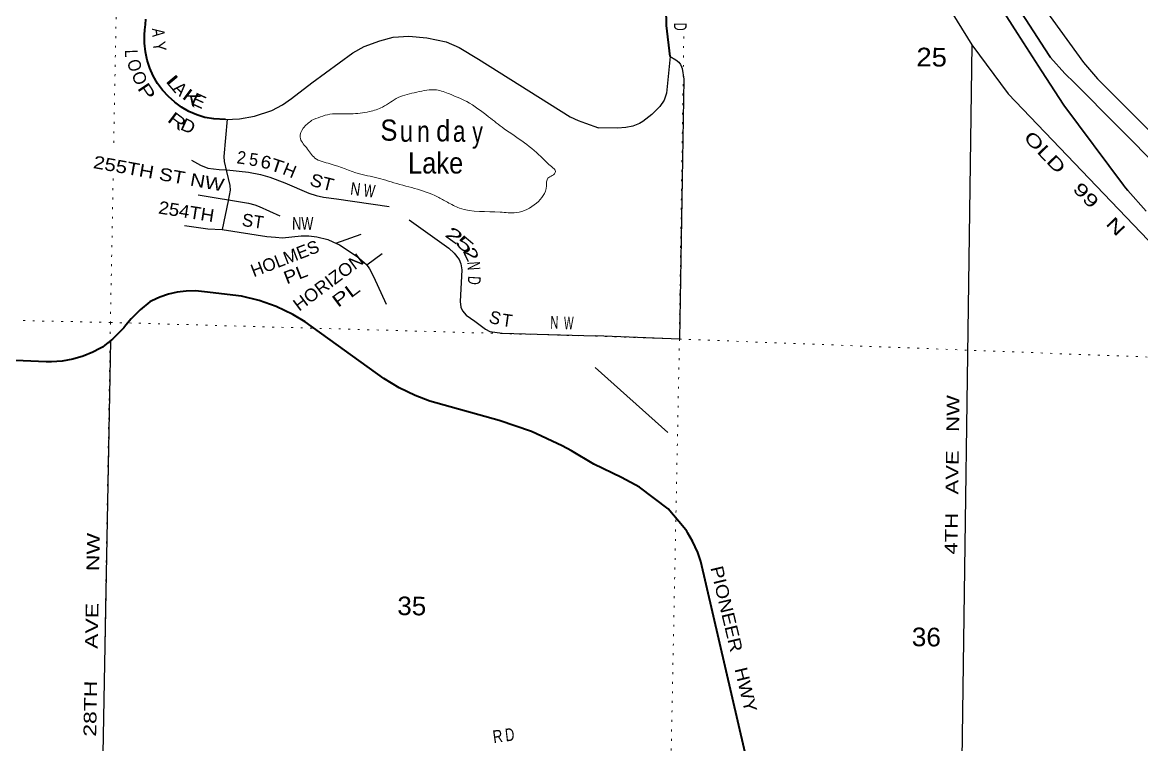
# Model space of a CAD drawing. Header units: feet. Extents: x -493433 to -244333, y 184684 to 373072.
# Drawn here: x -312541 to -301954, y 264391 to 271217 of the extents above; entities that cross this region are included whole.
import ezdxf
from ezdxf.enums import TextEntityAlignment as Align

# ---------------------------------------------------------------- set-up
doc = ezdxf.new("R2010")
doc.units = ezdxf.units.FT
doc.header["$LTSCALE"] = 60
doc.linetypes.add('DOTTED', pattern=[1.5, 0.3, -1.2])
for name, color, linetype, lineweight in [('18', 7, 'Continuous', 35), ('26', 7, 'Continuous', 40), ('27', 7, 'Continuous', 13), ('29', 7, 'Continuous', 25), ('30', 7, 'Continuous', 13), ('39', 7, 'Continuous', 13), ('41', 7, 'Continuous', 13), ('7', 7, 'DOTTED', 13)]:
    doc.layers.add(name, color=color, linetype=linetype, lineweight=lineweight)

msp = doc.modelspace()

# ---------------------------------------------------------------- linework, layer by layer
at = {"layer": '18'}
for points in [[(-298951.79, 264773.43), (-299341.37, 266373.35), (-299351.53, 266402.43), (-299369.44, 266476.63), (-299511.98, 266941.68), (-299702.36, 267389.29), (-299938.48, 267814.54), (-300217.76, 268212.78), (-300537.13, 268579.65), (-302587.69, 270645.29), (-302679.96, 270732.68), (-302816.43, 270885.86), (-302829.4, 270904.33), (-303946.2, 272628.4), (-304079.7, 272852.38)], [(-301909.95, 269433.2), (-302083.6, 269628.23), (-302105.92, 269653.29), (-302124.61, 269678.23), (-302691.21, 270434.27), (-302901.46, 270759.56), (-303127.58, 271111.27), (-304006.21, 272481.49)]]:
    msp.add_lwpolyline(points, dxfattribs=at)
at = {"layer": '26'}
for points in [[(-306414.62, 270893.19), (-306412.59, 270895.19), (-306448.33, 271188.39), (-306450.92, 271354.04), (-306442.19, 271400.06), (-306421.94, 271440.63), (-306334.31, 271548.92), (-306200.08, 271685.07), (-306110.27, 271811.52), (-306073.27, 271894.01), (-306029.69, 272037.03), (-305988.23, 272398.21), (-306026.29, 273119.64), (-306030.7, 273307.52), (-306036.8, 273419.78), (-306041.49, 273464.34), (-306065.18, 273513.86), (-306108.37, 273584.62)], [(-310620.45, 270299.48), (-310730.24, 270305.91), (-310814.49, 270318.76), (-310891.16, 270343.34), (-310964.85, 270375.79), (-311034.74, 270415.77), (-311100.06, 270462.84), (-311160.11, 270516.47), (-311214.22, 270576.09), (-311261.81, 270641.04), (-311302.35, 270710.6), (-311335.39, 270784.03), (-311360.57, 270860.5), (-311377.63, 270939.19), (-311386.36, 271019.23), (-311386.69, 271099.74), (-311382.86, 271147.67), (-311375.52, 271196.85), (-311373.36, 271246.53)], [(-307135.6, 267040.32), (-307346.64, 267167.52), (-307435.11, 267215.96), (-307726.7, 267350.44), (-308030.75, 267453.7), (-308685.45, 267638.12), (-308826.52, 267689.88), (-308977.89, 267763.15), (-309120.78, 267851.84), (-309866.46, 268386.56), (-309984.2, 268457.35), (-310139.6, 268531.88), (-310301.93, 268589.75), (-310469.42, 268630.34), (-310819.07, 268671.03), (-310904.42, 268678.77), (-310990.1, 268677.54), (-311075.19, 268667.35), (-311158.75, 268648.33), (-311239.86, 268620.68), (-311317.64, 268584.71), (-311334.46, 268575.58), (-311426.62, 268500.84), (-311510.46, 268416.87), (-311561.12, 268354.56), (-311581.38, 268329.64), (-311604.87, 268304.56), (-311686.87, 268224.54), (-311759.46, 268167.21), (-311784.5, 268147.44), (-311809.46, 268134.07), (-311873.51, 268099.76), (-311967.06, 268061.62), (-312064.08, 268033.48), (-312163.51, 268015.62), (-312264.26, 268008.26), (-312315.25, 268008.56), (-313772.22, 268073.09)], [(-305594.59, 263837.35), (-306122.05, 266121.05), (-306152.84, 266208.4), (-306201.58, 266313.84), (-306246.17, 266388.62), (-306257.45, 266407.54), (-306281.89, 266438.62), (-306432.28, 266619.31), (-306704.26, 266825.98), (-306872.65, 266914.46), (-307135.6, 267040.32)]]:
    msp.add_lwpolyline(points, dxfattribs=at)
at = {"layer": '29'}
for p, q in [((-309576.3, 269131.91), (-309334.84, 269216.57)), ((-309282.31, 268925.23), (-309138.54, 269033.07)), ((-307123.03, 267954.6), (-306435.02, 267342.2))]:
    msp.add_line(p, q, dxfattribs=at)
for points in [[(-306221.45, 275259.24), (-305285.32, 273825.96), (-305269.22, 273797.63), (-305263.16, 273756.34), (-305260.01, 273680.36), (-305257.19, 273510.94), (-305249.1, 273451.44), (-305231.71, 273403.58), (-305211.62, 273377.1), (-305107.06, 273290.68), (-304948.84, 273181.19), (-304917.55, 273154.96), (-304882.39, 273120.96), (-304842.53, 273072.87), (-304782.31, 272980.82), (-303561.28, 271004.69)], [(-303465.3, 272166.55), (-302502.57, 270837.92), (-302371.42, 270684), (-300990.75, 269302.58)], [(-310620.45, 270299.48), (-310486.8, 270305.39), (-310344.38, 270329.96), (-310182.32, 270384.01), (-310079.19, 270438.05), (-309995.7, 270497.01), (-309804.17, 270644.41), (-309416.2, 270929.37), (-309308.16, 270988.33), (-309160.83, 271042.38), (-309033.14, 271076.77), (-308885.81, 271086.59), (-308713.92, 271071.85), (-308532.22, 271032.55), (-308409.44, 270978.5), (-308227.73, 270870.41), (-307358.48, 270325.05), (-307284.82, 270290.66), (-307216.06, 270266.09), (-307091.86, 270220.36)], [(-303561.28, 271004.69), (-303669.42, 263122.44), (-303674.97, 263099.82), (-303696.07, 263069.33), (-303739.37, 263024.79), (-303927, 262864.96)], [(-303561.28, 271004.69), (-303217.38, 270541.27), (-300499.91, 267703.52)], [(-306412.59, 270895.19), (-306360.32, 270864.48), (-306330.99, 270841.54), (-306315.77, 270817.57), (-306301.71, 270780.04), (-306285.3, 270679.19), (-306325.74, 268223.88), (-307118.91, 268254.09)], [(-306412.59, 270895.19), (-306446.86, 270548.44), (-306470.5, 270482.18), (-306512.7, 270421.2), (-306586.89, 270347.11), (-306672.1, 270281.49), (-306704.93, 270260.38), (-306767.26, 270237.18), (-306831.54, 270224.19), (-306911.24, 270217.15), (-307091.86, 270220.36)], [(-310604.05, 270301.49), (-310634.13, 269949.19), (-310631.68, 269903.74), (-310609.58, 269806.71), (-310580.11, 269674.05), (-310575.2, 269631.05), (-310594.84, 269531.57), (-310650.67, 269260.5)], [(-310939.78, 269914.47), (-310857.59, 269866.89), (-310786.38, 269839.86), (-310680.79, 269827.58), (-310607.12, 269822.67), (-310403.32, 269800.56), (-310287.91, 269778.45), (-310199.51, 269753.88), (-310059.54, 269702.29), (-309831.18, 269601.57), (-309762.43, 269579.46), (-309693.67, 269564.72), (-309568.44, 269549.99), (-309072.29, 269478.31)], [(-310877.97, 269586.76), (-310403.32, 269508.22), (-310341.93, 269493.48), (-310300.18, 269476.29), (-310104.99, 269388.75)], [(-308882.62, 269350.56), (-308505.88, 269081.94), (-308456.09, 269035.32), (-308409.44, 268977.59), (-308394.7, 268934.6), (-308382.72, 268878.36), (-308399.62, 268579.62), (-308392.25, 268526.81), (-308377.51, 268489.96), (-308343.44, 268451.45), (-308259.96, 268392.5), (-308161.43, 268318), (-308119.69, 268294.66), (-308001.83, 268279.92), (-307118.91, 268254.09)], [(-311006.77, 269297.48), (-310786.37, 269265.01), (-310650.67, 269260.5), (-310228.97, 269193.77), (-310145.49, 269186.4), (-310081.64, 269181.48), (-309904.85, 269198.68), (-309831.18, 269198.68), (-309755.06, 269188.85), (-309651.93, 269164.29), (-309602.82, 269144.64), (-309541.43, 269115.16), (-309374.46, 269004.61), (-309286.06, 268928.46), (-309256.59, 268889.15), (-309219.76, 268815.45), (-309098.84, 268553.23)], [(-311708.68, 268208.88), (-311801.09, 263118.82), (-311794.22, 262880.3), (-311789.72, 262720.03)]]:
    msp.add_lwpolyline(points, dxfattribs=at)
at = {"layer": '39'}
msp.add_spline([(-309807.73, 270289), (-309633.06, 270348.65), (-309432.82, 270352.91), (-309258.14, 270374.21), (-309134.59, 270416.81), (-308985.48, 270506.28), (-308810.8, 270557.4), (-308623.35, 270578.71), (-308499.79, 270540.36), (-308337.9, 270467.94), (-308131.06, 270325.93), (-307984.29, 270212.31), (-307792.57, 270080.24), (-307617.89, 269931.13), (-307536.95, 269854.44), (-307498.6, 269807.58), (-307528.43, 269769.23), (-307571.03, 269743.67), (-307583.81, 269671.24), (-307677.54, 269509.35), (-307869.26, 269419.88), (-308022.63, 269424.14), (-308406.07, 269462.49), (-308521.1, 269517.87), (-308614.82, 269569), (-309053.64, 269709.59), (-309151.63, 269739.41), (-309351.87, 269786.27), (-309628.8, 269880), (-309773.65, 269935.39), (-309854.6, 270033.38), (-309914.24, 270131.37), (-309884.42, 270216.57), (-309804.77, 270290.05)], degree=3, dxfattribs=at)
at = {"layer": '7'}
for p, q in [((-311610.06, 273695.98), (-311677.76, 270013.84)), ((-306285.1, 271083.58), (-306327.45, 268227.5)), ((-311682.78, 269740.79), (-311707.78, 268381.11)), ((-314242.67, 268434.32), (-311707.78, 268381.11)), ((-311707.78, 268381.11), (-311801.22, 263101.1)), ((-311707.78, 268381.11), (-307118.94, 268251.57)), ((-307118.94, 268251.57), (-306327.43, 268223.03)), ((-306325.74, 268223.88), (-306405.1, 264258.05)), ((-306325.74, 268223.88), (-301015.49, 268020.48))]:
    msp.add_line(p, q, dxfattribs=at)

# ---------------------------------------------------------------- texts
at = {"layer": '27'}
for s, rotation, width, p in [('A', 271.61, 0.75, (-311313.61, 271118.88)), ('D', 270.896, 0.65, (-306377.25, 271175.51)), ('Y', 278.012, 0.85, (-311303.25, 270981.85)), ('L', 271.61, 0.8, (-311569.99, 270921.17)), ('O', 284.413, 0.9, (-311537.31, 270795.89)), ('L', 310.02, 1.85, (-311141.44, 270600.02)), ('P', 303.618, 1.45, (-311415.2, 270530.71)), ('K', 322.823, 1.5, (-310975.48, 270457.34)), ('E', 335.627, 1.2, (-310896.35, 270422.18)), ('R', 322.823, 1.45, (-311111.9, 270235.87)), ('D', 335.627, 1.1, (-310997.45, 270182.55))]:
    msp.add_text(s, height=120, rotation=rotation, dxfattribs=dict(at, width=width)).set_placement(p, align=Align.CENTER)
for s, rotation, p in [('O', 290.815, (-311488.19, 270670.25)), ('A', 316.422, (-311088.26, 270546.16))]:
    msp.add_text(s, height=120, rotation=rotation, dxfattribs=at).set_placement(p, align=Align.CENTER)
for s, rotation, width, p in [('PIONEER   HWY', 283.429, 1.15, (-306034.36, 266063.65)), ('R', 8.157, 0.8, (-308082.44, 264403.94)), ('D', 6.473, 0.75, (-307967.75, 264420.96))]:
    msp.add_text(s, height=120, rotation=rotation, dxfattribs=dict(at, width=width)).set_placement(p)
at = {"layer": '30'}
for s, rotation, width, p in [('OLD   99   N', 313.76, 1.45, (-303078.07, 270121.07)), ('255TH ST NW', 349.763, 1.2, (-311877.16, 269841.44)), ('2', 352.213, 0.95, (-310518.37, 269885.98)), ('5', 352.022, 0.95, (-310402.99, 269866.87)), ('6', 348.377, 1.1, (-310296.35, 269847.3)), ('T', 341.627, 1.2, (-310205.73, 269823.2)), ('S', 341.049, 1.1, (-309832.79, 269682.24)), ('T', 346.105, 1.1, (-309716.53, 269644.4)), ('N', 352.639, 0.8, (-309443.61, 269589.42)), ('W', 352.639, 0.7, (-309318.75, 269572.97)), ('254TH', 351.008, 1.1, (-311260.08, 269411.86)), ('NW', 359.672, 0.75, (-309989.9, 269257.41)), ('2', 324.216, 1.7, (-308553.5, 269200.33)), ('5', 319.747, 1.9, (-308458.91, 269128.58)), ('HORIZON', 36.714, 1.05, (-309923.3, 268481.37)), ('2', 295.806, 1.4, (-308377.76, 269055.65)), ('PL', 21.161, 1.15, (-310040.73, 268740.96)), ('N', 273.758, 0.7, (-308332.22, 268952.73)), ('D', 266.349, 0.7, (-308323.25, 268822.29)), ('PL', 36.714, 1.4, (-309555.43, 268517.11)), ('N', 358.712, 0.65, (-307547.99, 268322.64)), ('W', 358.712, 0.6, (-307419.65, 268317.28)), ('4TH   AVE   NW', 89.214, 1.3, (-303697.39, 266186.79)), ('28TH     AVE     NW', 88.96, 1.35, (-311843.42, 264464.81))]:
    msp.add_text(s, height=120, rotation=rotation, dxfattribs=dict(at, width=width)).set_placement(p)
for s, rotation, p in [('H', 337.557, (-310088.39, 269785.6)), ('ST', 351.667, (-310470.34, 269294.54)), ('HOLMES', 21.161, (-310352.33, 268807.39)), ('S', 343.518, (-308137.59, 268383.4)), ('T', 352.082, (-308011.91, 268347.3))]:
    msp.add_text(s, height=120, rotation=rotation, dxfattribs=at).set_placement(p)
at = {"layer": '41'}
for s, rotation, width, p in [('S', 0.083, 0.9, (-309154, 270098.96)), ('d', 0.083, 0.9, (-308626.73, 270092.39)), ('u', 0.083, 0.85, (-308971.08, 270089.45)), ('n', 0.083, 0.8, (-308806.75, 270087.26)), ('a', 359.783, 0.8, (-308468.84, 270088.76)), ('y', 359.483, 0.75, (-308286.33, 270082.54))]:
    msp.add_text(s, height=200, rotation=rotation, dxfattribs=dict(at, width=width)).set_placement(p)
at = {"layer": '41', "width": 0.9}
msp.add_text('Lake', height=200, dxfattribs=at).set_placement((-308892.73, 269788.55))
at = {"layer": '7'}
for s, height, rotation, width, p in [('25', 176.4, 359.45, 1.1, (-304085.35, 270802.04)), ('35', 175, 359.252, 1.05, (-308995.33, 265615.97)), ('36', 176.4, 359.449, 1.05, (-304128.99, 265321.49))]:
    msp.add_text(s, height=height, rotation=rotation, dxfattribs=dict(at, width=width)).set_placement(p)

doc.saveas('drawing.dxf')
